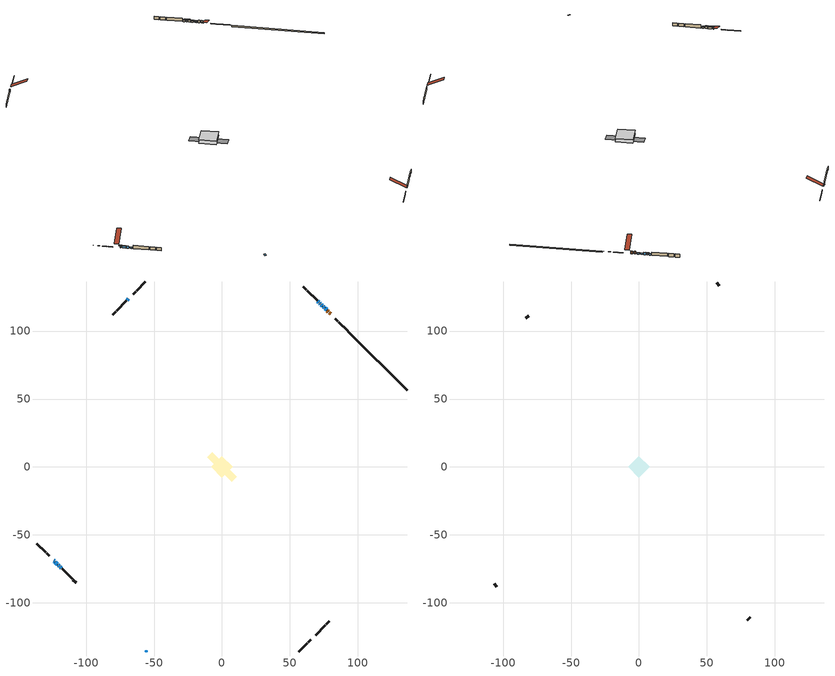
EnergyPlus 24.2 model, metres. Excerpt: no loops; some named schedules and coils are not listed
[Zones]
conditioned space
 floor outside (Floor1 construction): -1.01,0 0,1.01 1.01,0 0,-1.01 z0.45
 floor adiabatic (Floor3 construction): -8.08,0 0,8.08 8.08,0 0,-8.08 z0.45
 floor adiabatic (AdiabaticFloorConstruction): -8.08,0 0,8.08 8.08,0 0,-8.08 z0.45
 floor foundation (Slab1 construction): -10.78,7.13 -7.13,10.78 10.78,-7.13 7.13,-10.78 z-0.46
 wall outside (RimJoist1 construction): 56.37,-136.09 62.73,-129.73 / -136.09,-56.37 -129.73,-62.73 / -56.37,136.09 -62.73,129.73 / 92.33,100.13 85.96,106.49 z0.45:0.75
 wall outside (RimJoist2 construction): 63.39,-129.07 65.42,-127.04 / -129.07,-63.39 -127.04,-65.42 / -63.39,129.07 -65.42,127.04 / 85.31,107.15 83.28,109.18 z0.45:0.75
 wall outside (AdiabaticWallConstruction 1): 79.84,112.62 78.84,113.62 / 78.19,114.27 77.55,114.91 z0.45:2.48
 wall outside (AdiabaticWallConstruction): -123.6,-68.86 -123.2,-69.26 / 72.28,120.18 71.88,120.58 z0.45:1.37; 76.89,115.57 75.83,116.63 / 75.18,117.28 74.33,118.13 / -118.95,-73.5 -118.11,-74.35 / -68.86,123.6 -69.65,122.81 z0.45:1.34; 73.67,118.79 72.93,119.52 / -122.55,-69.91 -121.06,-71.4 / -120.4,-72.06 -119.61,-72.85 z0.45:1.95; 71.23,121.23 70.6,121.86 z0.45:1.49
 wall outside (Wall1 construction): 68.86,-123.6 76.03,-116.43 / -117.45,-75.01 -110.28,-82.18 / -70.31,122.15 -77.48,114.98 / 69.94,122.52 62.77,129.69 z0.45:2.89
 wall outside (Wall2 construction): 76.69,-115.77 79.04,-113.42 / -109.62,-82.84 -107.27,-85.19 / -78.14,114.32 -80.48,111.98 / 62.11,130.35 59.76,132.7 z0.45:2.89
 wall foundation (FoundationWall1 construction): 136.09,56.37 92.98,99.48 z-0.46:0.45
 window (WindowConstruction 8): -123.6,-68.86 -123.2,-69.25 z0.45:1.36
 window (WindowConstruction 5): 76.89,115.57 75.83,116.63 z0.45:1.34
 window (WindowConstruction 6): 75.17,117.28 74.33,118.13 z0.45:1.34
 window (WindowConstruction 7): 73.67,118.79 72.94,119.52 z0.45:1.95
 window (WindowConstruction 9): 72.28,120.18 71.88,120.58 z0.45:1.36
 window (WindowConstruction): -122.55,-69.91 -121.06,-71.4 z0.45:1.95
 window (WindowConstruction 1): 71.23,121.23 70.6,121.86 z0.45:1.49
 window (WindowConstruction 2): -120.4,-72.06 -119.61,-72.85 z0.45:1.95
 window (WindowConstruction 3): -118.95,-73.51 -118.11,-74.35 z0.45:1.34
 window (WindowConstruction 4): -68.86,123.6 -69.65,122.81 z0.45:1.34
 door (Door): 79.84,112.62 78.84,113.62 z0.45:2.48
 door (Door 1): 78.19,114.27 77.55,114.91 z0.45:2.48
 ceiling adiabatic (AdiabaticFloorConstruction): 0,-8.08 8.08,0 0,8.08 -8.08,0 z0.45
 roof outside (AdiabaticRoofConstruction): -55.15,-136.09,2.89 -55.15,-135,3.43 -56.37,-135,3.43 -56.37,-136.09,2.89
 skylight (SkylightConstruction): -55.15,-136.09,2.89 -55.15,-135,3.43 -56.37,-135,3.43 -56.37,-136.09,2.89
attic - vented
 floor to conditioned space (Floor2 construction Reversed): -8.03,0 0,8.03 8.03,0 0,-8.03 z2.89
 wall outside (Wall3 construction): 79.7,-112.76 81.77,-110.69 / -106.62,-85.84 -104.54,-87.92 / -81.14,111.32 -83.22,109.24 / 59.11,133.35 57.03,135.43 z0.45:2.89
 roof outside (Roof1 construction): 68.2,-124.26,2.89 60.6,-116.65,8.26 58.48,-118.78,8.26 66.08,-126.38,2.89; -124.26,-68.2,2.89 -116.65,-60.6,8.26 -118.78,-58.48,8.26 -126.38,-66.08,2.89; -68.2,124.26,2.89 -60.6,116.65,8.26 -58.48,118.78,8.26 -66.08,126.38,2.89; 80.49,111.97,2.89 72.89,104.36,8.26 75.02,102.24,8.26 82.62,109.84,2.89
shading: -122.56,-69.9 -124.24,-68.22 -124.67,-68.65 -122.99,-70.33 z2.28; 75.73,116.73 77,115.46 77.53,116 76.26,117.27 z1.49; 74.22,118.24 75.28,117.18 75.82,117.72 74.76,118.77 z1.49; 72.83,119.63 73.78,118.68 74.31,119.22 73.37,120.17 z2.1; 71.24,121.22 72.92,119.54 73.46,120.07 71.78,121.76 z2.28; -120.95,-71.51 -122.65,-69.81 -123.19,-70.34 -121.49,-72.05 z2.1; 70.49,121.97 71.33,121.13 71.87,121.66 71.03,122.5 z1.64; -119.51,-72.95 -120.5,-71.95 -121.04,-72.49 -120.04,-73.49 z2.1; -118,-74.46 -119.06,-73.4 -119.6,-73.94 -118.54,-74.99 z1.49; -69.75,122.71 -68.75,123.7 -69.29,124.24 -70.29,123.24 z1.49
[Building]
Building 1: Terrain=Suburbs
[Site:Location]
Comox AP_BC: Latitude {deg}=49.72; Longitude {deg}=-124.9; Time Zone {hr}=-8; Elevation {m}=26; Keep Site Location Information=Yes
[Site:GroundTemperature:Shallow]
7.68431, 6.60511, 6.51868, 7.03082, 9.08677, 11.1331, 12.9072, 14.0311, 14.1265, 13.2125, 11.4836, 9.50004
[Site:WaterMainsTemperature]
Calculation Method=Schedule; Temperature Schedule=mains temperature schedule
[Material] Roughness=Rough; Thermal Absorptance=0.9
Name | Thickness {m} | Conductivity {W/m-K} | Density {kg/m3} | Specific Heat {J/kg-K} | Solar Absorptance | Visible Absorptance
asphalt or fiberglass shingles | 0.00635 | 0.162714 | 1121.4 | 1465.45 | 0.4 | 0.4
asphalt or fiberglass shingles 1 | 0.00635 | 0.162714 | 1121.4 | 1465.45 | 0.7 | 0.7
ceiling loosefill ins | 0.254 | 0.0480833 | 16.02 | 1046.75 | 0.7 | 0.7
ceiling stud and cavity | 0.1397 | 0.116844 | 65.682 | 1177.47 | 0.7 | 0.7
concrete 4.0 in. | 0.1016 | 1.803125 | 2242.8 | 837.4 | 0.7 | 0.7
concrete 8.0 in. | 0.2032 | 1.803125 | 2242.8 | 837.4 | 0.7 | 0.7
door material | 0.04445 | 0.053851 | 512.64 | 1214.23 | 0.7 | 0.7
exterior vertical ins | 0.0611431 | 0.029427 | 32.04 | 1214.23 | 0.7 | 0.7
floor covering | 0.0127 | 0.0433444 | 54.468 | 1339.84 | 0.6 | 0.6
floor covering 1 | 0.0127 | 9.015625 | 54.468 | 1339.84 | 0.6 | 0.6
floor rigid ins | 0.103632 | 0.029427 | 32.04 | 1214.23 | 0.7 | 0.7
floor rigid ins 1; roof rigid ins; wall rigid ins 1 | 0.512978 | 0.029427 | 32.04 | 1214.23 | 0.7 | 0.7
floor stud and cavity | 0.1397 | 0.156733 | 92.3553 | 1139.71 | 0.7 | 0.7
floor stud and cavity 1 | 0.0889 | 0.621767 | 50.32683 | 1063.81 | 0.7 | 0.7
floor stud and cavity 2 | 0.1397 | 1.75129 | 37.0049 | 1207.88 | 0.7 | 0.7
furniture material conditioned space 1 | 0.1524 | 0.115458 | 640.8 | 1214.23 | 0.6 | 0.6
gypsum board | 0.0127 | 0.160291 | 801 | 837.4 | 0.6 | 0.6
gypsum board 1 | 0.0127 | 0.160291 | 801 | 837.4 | 0.7 | 0.7
osb sheathing 0.5 in. | 0.0127 | 0.115458 | 512.64 | 1214.23 | 0.7 | 0.7
osb sheathing 0.75 in. | 0.01905 | 0.115458 | 512.64 | 1214.23 | 0.7 | 0.7
osb sheathing 2.0 in. | 0.0508 | 0.115458 | 512.64 | 1214.23 | 0.7 | 0.7
rim joist stud and cavity | 0.0508 | 0.0284916 | 125.044 | 1163.47 | 0.6 | 0.6
roof stud and cavity | 0.18415 | 1.78687 | 37.0049 | 1207.88 | 0.6 | 0.6
wall rigid ins | 0.051816 | 0.029427 | 32.04 | 1214.23 | 0.7 | 0.7
wall stud and cavity | 0.1397 | 0.186243 | 139.0536 | 1170.24 | 0.7 | 0.7
wall stud and cavity 1 | 0.1397 | 0.188008 | 139.0536 | 1170.24 | 0.7 | 0.7
wall stud and cavity 2 | 0.0889 | 6.1454 | 50.32683 | 1063.81 | 0.6 | 0.6
wall stud and cavity 3 | 0.0889 | 0.380278 | 52.3479 | 1209.89 | 0.7 | 0.7
wall stud and cavity 4 | 0.0889 | 0.391764 | 83.0341 | 1211.67 | 0.7 | 0.7
wood siding | 0.0254 | 0.102417 | 544.68 | 1172.36 | 0.4 | 0.4
wood siding 1 | 0.00254 | 0.102417 | 544.68 | 1172.36 | 0.4 | 0.4
wood siding 2; wood siding 3; wood siding 4 | 0.0254 | 0.102417 | 544.68 | 1172.36 | 0.7 | 0.7
[WindowMaterial:SimpleGlazingSystem]
Name | U-Factor {W/m2-K} | Solar Heat Gain Coefficient
SkylightMaterial | 3.42924 | 0.4787
WindowMaterial | 2.890102 | 0.69
WindowMaterial 1 | 3.01275 | 0.52
WindowMaterial 2 | 3.01445 | 0.5
WindowMaterial 3 | 2.99912 | 0.54
WindowMaterial 4 | 3.04398 | 0.45
WindowMaterial 5 | 2.98152 | 0.56
WindowMaterial 6 | 2.97357 | 0.57
WindowMaterial 7 | 4.28064 | 0.65
[Construction]
AdiabaticFloorConstruction: floor stud and cavity 2, floor rigid ins 1, osb sheathing 0.75 in., floor covering
AdiabaticRoofConstruction: asphalt or fiberglass shingles 1, roof rigid ins, osb sheathing 0.75 in., roof stud and cavity
AdiabaticWallConstruction: wood siding 3, wall rigid ins 1, wall stud and cavity 3, gypsum board
AdiabaticWallConstruction 1: wood siding 4, wall rigid ins 1, wall stud and cavity 3, gypsum board
Door; Door 1: door material
Floor1 construction: floor stud and cavity, floor rigid ins, osb sheathing 0.75 in., floor covering
Floor2 construction Reversed: gypsum board, ceiling stud and cavity, ceiling loosefill ins
Floor3 construction: floor stud and cavity 1, floor covering 1
FoundationWall1 construction: concrete 8.0 in., gypsum board 1
furniture construction conditioned space 1: furniture material conditioned space 1
PartitionWallConstruction: gypsum board, wall stud and cavity 4, gypsum board
RimJoist1 construction; RimJoist2 construction: wood siding 2, osb sheathing 2.0 in., rim joist stud and cavity
Roof1 construction: asphalt or fiberglass shingles
SkylightConstruction: SkylightMaterial
Slab1 construction: concrete 4.0 in.
Wall1 construction: wood siding, wall rigid ins, osb sheathing 0.5 in., wall stud and cavity, gypsum board
Wall2 construction: wood siding, wall rigid ins, osb sheathing 0.5 in., wall stud and cavity 1, gypsum board
Wall3 construction: wood siding 1, wall stud and cavity 2
WindowConstruction: WindowMaterial
WindowConstruction 1: WindowMaterial 1
WindowConstruction 2: WindowMaterial 2
WindowConstruction 3; WindowConstruction 6: WindowMaterial 3
WindowConstruction 4: WindowMaterial 4
WindowConstruction 5: WindowMaterial 5
WindowConstruction 7: WindowMaterial 6
WindowConstruction 8; WindowConstruction 9: WindowMaterial 7
[Zone] Multiplier=1; Part of Total Floor Area=Yes
Name | Volume {m3}
attic - vented | 111.155
conditioned space | 318.3
[Space]
Name | Zone | Volume {m3}
attic - vented 1 | attic - vented | 111.155
conditioned space 1 | conditioned space | 318.3
[ZoneInfiltration:EffectiveLeakageArea]
infil attic - vented 1: Zone or Space=attic - vented 1; Schedule=Always On Discrete; Effective Air Leakage Area {cm2}=5530.44; Stack Coefficient=0.000543327; Wind Coefficient=1.57489e-05
[ZoneMixing]
whole house fan mix: Zone or Space=attic - vented; Schedule=Always On Continuous; Design Flow Rate Calculation Method=Flow/Zone; Design Flow Rate {m3/s}=0; Source Zone or Space=conditioned space
[SurfaceProperty:ExposedFoundationPerimeter]
Slab1: Exposed Perimeter Calculation Method=TotalExposedPerimeter; Total Exposed Perimeter {m}=60.96
[InternalMass] Zone or ZoneList=conditioned space; Space or SpaceList=conditioned space 1
Name | Construction | Surface Area {m2}
furniture mass conditioned space 1 | furniture construction conditioned space 1 | 157.44
partition wall mass | PartitionWallConstruction | 263.07
[Lights]
interior lighting: Zone or ZoneList or Space or SpaceList=conditioned space 1; Schedule=interior lighting schedule; Design Level Calculation Method=LightingLevel; Lighting Level {W}=343.2; Return Air Fraction=0; Fraction Radiant=0.6; Fraction Visible=0.2; Fraction Replaceable=1
[People]
occupants: Zone or ZoneList or Space or SpaceList=conditioned space 1; Number of People Schedule=occupants schedule; Number of People Calculation Method=People; Number of People=3; Fraction Radiant=0.314171; Sensible Heat Fraction=0.56303; Activity Level Schedule=occupants activity schedule; Carbon Dioxide Generation Rate {m3/s-W}=0; Enable ASHRAE 55 Comfort Warnings=No; Mean Radiant Temperature Calculation Type=EnclosureAveraged
[ElectricEquipment] Zone or ZoneList or Space or SpaceList=conditioned space 1; Design Level Calculation Method=EquipmentLevel
Name | Schedule | Design Level {W} | Fraction Latent | Fraction Radiant | Fraction Lost
clothes dryer | clothes dryer schedule | 140.772 | 0.015 | 0.081 | 0.85
clothes washer | clothes washer schedule | 32.1985 | 0.03 | 0.162 | 0.7
cooking range | cooking range schedule | 215.147 | 0.08 | 0.432 | 0.2
dishwasher | dishwasher schedule | 66.8632 | 0.3 | 0.18 | 0.4
fridge | fridge schedule | 72.9452 | 0 | 0.6 | 0
mech vent bath fan 0 | mech vent bath fan 0 schedule | 25.1 | 0 | 0 | 1
mech vent bath fan 1 | mech vent bath fan 1 schedule | 25.1 | 0 | 0 | 1
mech vent house fan | mech vent house fan schedule | 0 | 0 | 0 | 1
mech vent house fan cfis | mech vent house fan cfis schedule | 0 | 0 | 0 | 0
mech vent range fan 0 | mech vent range fan 0 schedule | 57 | 0 | 0 | 1
misc plug loads | misc plug loads schedule | 494.7 | 0.045 | 0.513 | 0.1
whole house fan | Always On Discrete | 0 | 0 | 0 | 1
[OtherEquipment] Zone or ZoneList or Space or SpaceList=conditioned space 1; Design Level Calculation Method=EquipmentLevel
Name | Fuel Type | Schedule | Design Level {W} | Fraction Latent | Fraction Radiant | Fraction Lost
clothes dryer 1 | Electricity | clothes dryer schedule | 0 | 0.015 | 0.081 | 0.85
cooking range 1 | Electricity | cooking range schedule | 0 | 0.08 | 0.432 | 0.2
general water use latent | None | general water use schedule | 62.594 | 1 | 0 | 0
general water use sensible | None | general water use schedule | -61.6891 | 0 | 0.6 | 0
mech vent house fan latent load | None | Always On Discrete | 0 | 1 | 0 | 0
mech vent house fan sensible load | None | Always On Discrete | 0 | 0 | 0 | 0
water heater energy adjustment1 | Electricity | Always On Discrete | 0.01 | 0 | 0 | 1
[ZoneInfiltration:DesignFlowRate] Zone or ZoneList or Space or SpaceList=conditioned space 1; Schedule=Always On Discrete; Design Flow Rate Calculation Method=Flow/Zone; Design Flow Rate {m3/s}=0
infil flow; natural vent flow; whole house fan flow
[ZoneControl:Thermostat]
conditioned space Thermostat: Zone or ZoneList=conditioned space; Control Type Schedule=conditioned space Thermostat Schedule; Control 1=conditioned space temperature setpoint; Temperature Difference Between Cutout And Setpoint {deltaC}=0
[ThermostatSetpoint:DualSetpoint]
conditioned space temperature setpoint: Heating Setpoint Temperature Schedule=heating setpoint; Cooling Setpoint Temperature Schedule=cooling setpoint
[AirLoopHVAC:UnitarySystem]
unit heater unitary system: Control Type=Load; Controlling Zone or Thermostat Location=conditioned space; Dehumidification Control Type=None; Availability Schedule=Always On Discrete; Supply Fan=unit heater supply fan; Fan Placement=BlowThrough; Supply Air Fan Operating Mode Schedule=unit heater auto fan schedule; Heating Coil=unit heater htg coil; DX Heating Coil Sizing Ratio=1; Use DOAS DX Cooling Coil=No; Minimum Supply Air Temperature {C}=2; Latent Load Control=SensibleOnlyLoadControl; Cooling Supply Air Flow Rate Method=None; Heating Supply Air Flow Rate Method=SupplyAirFlowRate; Heating Supply Air Flow Rate {m3/s}=0.00141584; No Load Supply Air Flow Rate Method=SupplyAirFlowRate; No Load Supply Air Flow Rate {m3/s}=0; No Load Supply Air Flow Rate Control Set To Low Speed=Yes; Maximum Supply Air Temperature {C}=48.8889; Maximum Outdoor Dry-Bulb Temperature for Supplemental Heater Operation {C}=21; Ancillary On-Cycle Electric Power {W}=0; Ancillary Off-Cycle Electric Power {W}=0
[Zone equipment]
conditioned space: electric baseboard, unit heater unitary system
[Foundation:Kiva]
Foundation Kiva 1: Initial Indoor Air Temperature {C}=18; Wall Height Above Grade {m}=0.450007; Wall Depth Below Slab {m}=0.2032; Custom Block Material Name 1=exterior vertical ins; Custom Block Depth 1 {m}=0.910011; Custom Block X Position 1 {m}=0.2159; Custom Block Z Position 1 {m}=0
[Foundation:Kiva:Settings]
Soil Conductivity {W/m-K}=0.849921; Soil Density {kg/m3}=1842.3; Soil Specific Heat {J/kg-K}=418.7; Ground Solar Absorptivity=0.9; Ground Thermal Absorptivity=0.9; Ground Surface Roughness {m}=0.03; Far-Field Width {m}=40; Deep-Ground Boundary Condition=ZeroFlux; Deep-Ground Depth {m}=40; Minimum Cell Dimension {m}=0.2; Maximum Cell Growth Coefficient=3; Simulation Timestep=Timestep
[Exterior:Lights]
exterior lighting: Schedule=exterior lighting schedule; Design Level {W}=75.6
[EnergyManagementSystem:Sensor] Output:Variable or Output:Meter Index Key=conditioned space
Name | Output:Variable or Output:Meter
conditioned_space_clg_unmet_s | Zone Cooling Setpoint Not Met Time
conditioned_space_htg_unmet_s | Zone Heating Setpoint Not Met Time
fridge_tin_s; tin_s; tin_s_1 | Zone Mean Air Temperature
tout_s | Zone Outdoor Air Drybulb Temperature
win_s | Zone Air Humidity Ratio
[Schedule:Constant]
Name | Hourly Value
Always On Continuous; mech vent house fan schedule; mech vent house fan cfis schedule; Always On Discrete | 1
occupants activity schedule | 117.228
fridge schedule; unit heater auto fan schedule | 0
[Schedule:Week:Daily]
interior lighting schedule Week Rule - Jan1-Jan27: interior lighting schedule day, interior lighting schedule day, interior lighting schedule day, interior lighting schedule day, interior lighting schedule day, interior lighting schedule day, interior lighting schedule day, interior lighting schedule default day, interior lighting schedule default day, interior lighting schedule default day, interior lighting schedule default day, interior lighting schedule default day
interior lighting schedule Week Rule - Jan28-Feb3: interior lighting schedule day, interior lighting schedule day, interior lighting schedule day, interior lighting schedule day, interior lighting schedule day 1, interior lighting schedule day 1, interior lighting schedule day 1, interior lighting schedule default day, interior lighting schedule default day, interior lighting schedule default day, interior lighting schedule default day, interior lighting schedule default day
interior lighting schedule Week Rule - Feb4-Feb24: interior lighting schedule day 1, interior lighting schedule day 1, interior lighting schedule day 1, interior lighting schedule day 1, interior lighting schedule day 1, interior lighting schedule day 1, interior lighting schedule day 1, interior lighting schedule default day, interior lighting schedule default day, interior lighting schedule default day, interior lighting schedule default day, interior lighting schedule default day
interior lighting schedule Week Rule - Feb25-Mar3: interior lighting schedule day 1, interior lighting schedule day 1, interior lighting schedule day 1, interior lighting schedule day 1, interior lighting schedule day 2, interior lighting schedule day 2, interior lighting schedule day 2, interior lighting schedule default day, interior lighting schedule default day, interior lighting schedule default day, interior lighting schedule default day, interior lighting schedule default day
interior lighting schedule Week Rule - Mar4-Mar31: interior lighting schedule day 2, interior lighting schedule day 2, interior lighting schedule day 2, interior lighting schedule day 2, interior lighting schedule day 2, interior lighting schedule day 2, interior lighting schedule day 2, interior lighting schedule default day, interior lighting schedule default day, interior lighting schedule default day, interior lighting schedule default day, interior lighting schedule default day
interior lighting schedule Week Rule - Apr1-Apr28: interior lighting schedule day 3, interior lighting schedule day 3, interior lighting schedule day 3, interior lighting schedule day 3, interior lighting schedule day 3, interior lighting schedule day 3, interior lighting schedule day 3, interior lighting schedule default day, interior lighting schedule default day, interior lighting schedule default day, interior lighting schedule default day, interior lighting schedule default day
interior lighting schedule Week Rule - Apr29-May5: interior lighting schedule day 3, interior lighting schedule day 3, interior lighting schedule day 4, interior lighting schedule day 4, interior lighting schedule day 4, interior lighting schedule day 4, interior lighting schedule day 4, interior lighting schedule default day, interior lighting schedule default day, interior lighting schedule default day, interior lighting schedule default day, interior lighting schedule default day
interior lighting schedule Week Rule - May6-May26: interior lighting schedule day 4, interior lighting schedule day 4, interior lighting schedule day 4, interior lighting schedule day 4, interior lighting schedule day 4, interior lighting schedule day 4, interior lighting schedule day 4, interior lighting schedule default day, interior lighting schedule default day, interior lighting schedule default day, interior lighting schedule default day, interior lighting schedule default day
interior lighting schedule Week Rule - May27-Jun2: interior lighting schedule day 4, interior lighting schedule day 4, interior lighting schedule day 4, interior lighting schedule day 4, interior lighting schedule day 4, interior lighting schedule day 5, interior lighting schedule day 5, interior lighting schedule default day, interior lighting schedule default day, interior lighting schedule default day, interior lighting schedule default day, interior lighting schedule default day
interior lighting schedule Week Rule - Jun3-Jun30: interior lighting schedule day 5, interior lighting schedule day 5, interior lighting schedule day 5, interior lighting schedule day 5, interior lighting schedule day 5, interior lighting schedule day 5, interior lighting schedule day 5, interior lighting schedule default day, interior lighting schedule default day, interior lighting schedule default day, interior lighting schedule default day, interior lighting schedule default day
interior lighting schedule Week Rule - Jul1-Jul28: interior lighting schedule day 6, interior lighting schedule day 6, interior lighting schedule day 6, interior lighting schedule day 6, interior lighting schedule day 6, interior lighting schedule day 6, interior lighting schedule day 6, interior lighting schedule default day, interior lighting schedule default day, interior lighting schedule default day, interior lighting schedule default day, interior lighting schedule default day
interior lighting schedule Week Rule - Jul29-Aug4: interior lighting schedule day 6, interior lighting schedule day 6, interior lighting schedule day 6, interior lighting schedule day 7, interior lighting schedule day 7, interior lighting schedule day 7, interior lighting schedule day 7, interior lighting schedule default day, interior lighting schedule default day, interior lighting schedule default day, interior lighting schedule default day, interior lighting schedule default day
interior lighting schedule Week Rule - Aug5-Aug25: interior lighting schedule day 7, interior lighting schedule day 7, interior lighting schedule day 7, interior lighting schedule day 7, interior lighting schedule day 7, interior lighting schedule day 7, interior lighting schedule day 7, interior lighting schedule default day, interior lighting schedule default day, interior lighting schedule default day, interior lighting schedule default day, interior lighting schedule default day
interior lighting schedule Week Rule - Aug26-Sep1: interior lighting schedule day 7, interior lighting schedule day 7, interior lighting schedule day 7, interior lighting schedule day 7, interior lighting schedule day 7, interior lighting schedule day 7, interior lighting schedule day 8, interior lighting schedule default day, interior lighting schedule default day, interior lighting schedule default day, interior lighting schedule default day, interior lighting schedule default day
interior lighting schedule Week Rule - Sep2-Sep29: interior lighting schedule day 8, interior lighting schedule day 8, interior lighting schedule day 8, interior lighting schedule day 8, interior lighting schedule day 8, interior lighting schedule day 8, interior lighting schedule day 8, interior lighting schedule default day, interior lighting schedule default day, interior lighting schedule default day, interior lighting schedule default day, interior lighting schedule default day
interior lighting schedule Week Rule - Sep30-Oct6: interior lighting schedule day 8, interior lighting schedule day 9, interior lighting schedule day 9, interior lighting schedule day 9, interior lighting schedule day 9, interior lighting schedule day 9, interior lighting schedule day 9, interior lighting schedule default day, interior lighting schedule default day, interior lighting schedule default day, interior lighting schedule default day, interior lighting schedule default day
interior lighting schedule Week Rule - Oct7-Oct27: interior lighting schedule day 9, interior lighting schedule day 9, interior lighting schedule day 9, interior lighting schedule day 9, interior lighting schedule day 9, interior lighting schedule day 9, interior lighting schedule day 9, interior lighting schedule default day, interior lighting schedule default day, interior lighting schedule default day, interior lighting schedule default day, interior lighting schedule default day
interior lighting schedule Week Rule - Oct28-Nov3: interior lighting schedule day 9, interior lighting schedule day 9, interior lighting schedule day 9, interior lighting schedule day 9, interior lighting schedule day 10, interior lighting schedule day 10, interior lighting schedule day 10, interior lighting schedule default day, interior lighting schedule default day, interior lighting schedule default day, interior lighting schedule default day, interior lighting schedule default day
interior lighting schedule Week Rule - Nov4-Nov24: interior lighting schedule day 10, interior lighting schedule day 10, interior lighting schedule day 10, interior lighting schedule day 10, interior lighting schedule day 10, interior lighting schedule day 10, interior lighting schedule day 10, interior lighting schedule default day, interior lighting schedule default day, interior lighting schedule default day, interior lighting schedule default day, interior lighting schedule default day
interior lighting schedule Week Rule - Nov25-Dec1: interior lighting schedule day 10, interior lighting schedule day 10, interior lighting schedule day 10, interior lighting schedule day 10, interior lighting schedule day 10, interior lighting schedule day 10, interior lighting schedule day 11, interior lighting schedule default day, interior lighting schedule default day, interior lighting schedule default day, interior lighting schedule default day, interior lighting schedule default day
interior lighting schedule Week Rule - Dec2-Dec31: interior lighting schedule day 11, interior lighting schedule day 11, interior lighting schedule day 11, interior lighting schedule day 11, interior lighting schedule day 11, interior lighting schedule day 11, interior lighting schedule day 11, interior lighting schedule default day, interior lighting schedule default day, interior lighting schedule default day, interior lighting schedule default day, interior lighting schedule default day
occupants schedule Week Rule - Jan1-Dec31: occupants schedule day, occupants schedule day, occupants schedule day, occupants schedule day, occupants schedule day, occupants schedule day, occupants schedule day, occupants schedule default day, occupants schedule default day, occupants schedule default day, occupants schedule default day, occupants schedule default day
clothes dryer schedule Week Rule - Jan1-Dec31: clothes dryer schedule day, clothes dryer schedule day, clothes dryer schedule day, clothes dryer schedule day, clothes dryer schedule day, clothes dryer schedule day, clothes dryer schedule day, clothes dryer schedule default day, clothes dryer schedule default day, clothes dryer schedule default day, clothes dryer schedule default day, clothes dryer schedule default day
clothes washer schedule Week Rule - Jan1-Dec31: clothes washer schedule day, clothes washer schedule day, clothes washer schedule day, clothes washer schedule day, clothes washer schedule day, clothes washer schedule day, clothes washer schedule day, clothes washer schedule default day, clothes washer schedule default day, clothes washer schedule default day, clothes washer schedule default day, clothes washer schedule default day
cooking range schedule Week Rule - Jan1-Dec31: cooking range schedule day, cooking range schedule day, cooking range schedule day, cooking range schedule day, cooking range schedule day, cooking range schedule day, cooking range schedule day, cooking range schedule default day, cooking range schedule default day, cooking range schedule default day, cooking range schedule default day, cooking range schedule default day
dishwasher schedule Week Rule - Jan1-Dec31: dishwasher schedule day, dishwasher schedule day, dishwasher schedule day, dishwasher schedule day, dishwasher schedule day, dishwasher schedule day, dishwasher schedule day, dishwasher schedule default day, dishwasher schedule default day, dishwasher schedule default day, dishwasher schedule default day, dishwasher schedule default day
mech vent bath fan 0 schedule Week Rule - Jan1-Dec31: mech vent bath fan 0 schedule day, mech vent bath fan 0 schedule day, mech vent bath fan 0 schedule day, mech vent bath fan 0 schedule day, mech vent bath fan 0 schedule day, mech vent bath fan 0 schedule day, mech vent bath fan 0 schedule day, mech vent bath fan 0 schedule default day, mech vent bath fan 0 schedule default day, mech vent bath fan 0 schedule default day, mech vent bath fan 0 schedule default day, mech vent bath fan 0 schedule default day
mech vent bath fan 1 schedule Week Rule - Jan1-Dec31: mech vent bath fan 1 schedule day, mech vent bath fan 1 schedule day, mech vent bath fan 1 schedule day, mech vent bath fan 1 schedule day, mech vent bath fan 1 schedule day, mech vent bath fan 1 schedule day, mech vent bath fan 1 schedule day, mech vent bath fan 1 schedule default day, mech vent bath fan 1 schedule default day, mech vent bath fan 1 schedule default day, mech vent bath fan 1 schedule default day, mech vent bath fan 1 schedule default day
mech vent range fan 0 schedule Week Rule - Jan1-Dec31: mech vent range fan 0 schedule day, mech vent range fan 0 schedule day, mech vent range fan 0 schedule day, mech vent range fan 0 schedule day, mech vent range fan 0 schedule day, mech vent range fan 0 schedule day, mech vent range fan 0 schedule day, mech vent range fan 0 schedule default day, mech vent range fan 0 schedule default day, mech vent range fan 0 schedule default day, mech vent range fan 0 schedule default day, mech vent range fan 0 schedule default day
misc plug loads schedule Week Rule - Jan1-Dec31: misc plug loads schedule day, misc plug loads schedule day, misc plug loads schedule day, misc plug loads schedule day, misc plug loads schedule day, misc plug loads schedule day, misc plug loads schedule day, misc plug loads schedule default day, misc plug loads schedule default day, misc plug loads schedule default day, misc plug loads schedule default day, misc plug loads schedule default day
general water use schedule Week Rule - Jan1-Dec31: general water use schedule day, general water use schedule day, general water use schedule day, general water use schedule day, general water use schedule day, general water use schedule day, general water use schedule day, general water use schedule default day, general water use schedule default day, general water use schedule default day, general water use schedule default day, general water use schedule default day
exterior lighting schedule Week Rule - Jan1-Jan27: exterior lighting schedule day, exterior lighting schedule day, exterior lighting schedule day, exterior lighting schedule day, exterior lighting schedule day, exterior lighting schedule day, exterior lighting schedule day, exterior lighting schedule default day, exterior lighting schedule default day, exterior lighting schedule default day, exterior lighting schedule default day, exterior lighting schedule default day
exterior lighting schedule Week Rule - Jan28-Feb3: exterior lighting schedule day, exterior lighting schedule day, exterior lighting schedule day, exterior lighting schedule day, exterior lighting schedule day 1, exterior lighting schedule day 1, exterior lighting schedule day 1, exterior lighting schedule default day, exterior lighting schedule default day, exterior lighting schedule default day, exterior lighting schedule default day, exterior lighting schedule default day
exterior lighting schedule Week Rule - Feb4-Feb24: exterior lighting schedule day 1, exterior lighting schedule day 1, exterior lighting schedule day 1, exterior lighting schedule day 1, exterior lighting schedule day 1, exterior lighting schedule day 1, exterior lighting schedule day 1, exterior lighting schedule default day, exterior lighting schedule default day, exterior lighting schedule default day, exterior lighting schedule default day, exterior lighting schedule default day
exterior lighting schedule Week Rule - Feb25-Mar3: exterior lighting schedule day 1, exterior lighting schedule day 1, exterior lighting schedule day 1, exterior lighting schedule day 1, exterior lighting schedule day 2, exterior lighting schedule day 2, exterior lighting schedule day 2, exterior lighting schedule default day, exterior lighting schedule default day, exterior lighting schedule default day, exterior lighting schedule default day, exterior lighting schedule default day
exterior lighting schedule Week Rule - Mar4-Mar31: exterior lighting schedule day 2, exterior lighting schedule day 2, exterior lighting schedule day 2, exterior lighting schedule day 2, exterior lighting schedule day 2, exterior lighting schedule day 2, exterior lighting schedule day 2, exterior lighting schedule default day, exterior lighting schedule default day, exterior lighting schedule default day, exterior lighting schedule default day, exterior lighting schedule default day
exterior lighting schedule Week Rule - Apr1-Apr28: exterior lighting schedule day 3, exterior lighting schedule day 3, exterior lighting schedule day 3, exterior lighting schedule day 3, exterior lighting schedule day 3, exterior lighting schedule day 3, exterior lighting schedule day 3, exterior lighting schedule default day, exterior lighting schedule default day, exterior lighting schedule default day, exterior lighting schedule default day, exterior lighting schedule default day
exterior lighting schedule Week Rule - Apr29-May5: exterior lighting schedule day 3, exterior lighting schedule day 3, exterior lighting schedule day 4, exterior lighting schedule day 4, exterior lighting schedule day 4, exterior lighting schedule day 4, exterior lighting schedule day 4, exterior lighting schedule default day, exterior lighting schedule default day, exterior lighting schedule default day, exterior lighting schedule default day, exterior lighting schedule default day
[Schedule:Year]
interior lighting schedule: interior lighting schedule Week Rule - Jan1-Jan27, 1, 1, 1, 27, interior lighting schedule Week Rule - Jan28-Feb3, 1, 28, 2, 3, interior lighting schedule Week Rule - Feb4-Feb24, 2, 4, 2, 24, interior lighting schedule Week Rule - Feb25-Mar3, 2, 25, 3, 3, interior lighting schedule Week Rule - Mar4-Mar31, 3, 4, 3, 31, interior lighting schedule Week Rule - Apr1-Apr28, 4, 1, 4, 28, interior lighting schedule Week Rule - Apr29-May5, 4, 29, 5, 5, interior lighting schedule Week Rule - May6-May26, 5, 6, 5, 26, interior lighting schedule Week Rule - May27-Jun2, 5, 27, 6, 2, interior lighting schedule Week Rule - Jun3-Jun30, 6, 3, 6, 30, interior lighting schedule Week Rule - Jul1-Jul28, 7, 1, 7, 28, interior lighting schedule Week Rule - Jul29-Aug4, 7, 29, 8, 4, interior lighting schedule Week Rule - Aug5-Aug25, 8, 5, 8, 25, interior lighting schedule Week Rule - Aug26-Sep1, 8, 26, 9, 1, interior lighting schedule Week Rule - Sep2-Sep29, 9, 2, 9, 29, interior lighting schedule Week Rule - Sep30-Oct6, 9, 30, 10, 6, interior lighting schedule Week Rule - Oct7-Oct27, 10, 7, 10, 27, interior lighting schedule Week Rule - Oct28-Nov3, 10, 28, 11, 3, interior lighting schedule Week Rule - Nov4-Nov24, 11, 4, 11, 24, interior lighting schedule Week Rule - Nov25-Dec1, 11, 25, 12, 1, interior lighting schedule Week Rule - Dec2-Dec31, 12, 2, 12, 31
occupants schedule: occupants schedule Week Rule - Jan1-Dec31, 1, 1, 12, 31
clothes dryer schedule: clothes dryer schedule Week Rule - Jan1-Dec31, 1, 1, 12, 31
clothes washer schedule: clothes washer schedule Week Rule - Jan1-Dec31, 1, 1, 12, 31
cooking range schedule: cooking range schedule Week Rule - Jan1-Dec31, 1, 1, 12, 31
dishwasher schedule: dishwasher schedule Week Rule - Jan1-Dec31, 1, 1, 12, 31
mech vent bath fan 0 schedule: mech vent bath fan 0 schedule Week Rule - Jan1-Dec31, 1, 1, 12, 31
mech vent bath fan 1 schedule: mech vent bath fan 1 schedule Week Rule - Jan1-Dec31, 1, 1, 12, 31
mech vent range fan 0 schedule: mech vent range fan 0 schedule Week Rule - Jan1-Dec31, 1, 1, 12, 31
misc plug loads schedule: misc plug loads schedule Week Rule - Jan1-Dec31, 1, 1, 12, 31
general water use schedule: general water use schedule Week Rule - Jan1-Dec31, 1, 1, 12, 31
exterior lighting schedule: exterior lighting schedule Week Rule - Jan1-Jan27, 1, 1, 1, 27, exterior lighting schedule Week Rule - Jan28-Feb3, 1, 28, 2, 3, exterior lighting schedule Week Rule - Feb4-Feb24, 2, 4, 2, 24, exterior lighting schedule Week Rule - Feb25-Mar3, 2, 25, 3, 3, exterior lighting schedule Week Rule - Mar4-Mar31, 3, 4, 3, 31, exterior lighting schedule Week Rule - Apr1-Apr28, 4, 1, 4, 28, exterior lighting schedule Week Rule - Apr29-May5, 4, 29, 5, 5, exterior lighting schedule Week Rule - May6-May26, 5, 6, 5, 26, exterior lighting schedule Week Rule - May27-Jun2, 5, 27, 6, 2, exterior lighting schedule Week Rule - Jun3-Jun30, 6, 3, 6, 30, exterior lighting schedule Week Rule - Jul1-Jul28, 7, 1, 7, 28, exterior lighting schedule Week Rule - Jul29-Aug4, 7, 29, 8, 4, exterior lighting schedule Week Rule - Aug5-Aug25, 8, 5, 8, 25, exterior lighting schedule Week Rule - Aug26-Sep1, 8, 26, 9, 1, exterior lighting schedule Week Rule - Sep2-Sep29, 9, 2, 9, 29, exterior lighting schedule Week Rule - Sep30-Oct6, 9, 30, 10, 6, exterior lighting schedule Week Rule - Oct7-Oct27, 10, 7, 10, 27, exterior lighting schedule Week Rule - Oct28-Nov3, 10, 28, 11, 3, exterior lighting schedule Week Rule - Nov4-Nov24, 11, 4, 11, 24, exterior lighting schedule Week Rule - Nov25-Dec1, 11, 25, 12, 1, exterior lighting schedule Week Rule - Dec2-Dec31, 12, 2, 12, 31
[Schedule:Compact]
conditioned space Thermostat Schedule: Through: 12/31, For: AllDays, Until: 24:00, 4
mains temperature schedule: Through: 01/01, For: AllDays, Until: 24:00, 11.0622, Through: 01/02, For: AllDays, Until: 24:00, 11.025, Through: 01/03, For: AllDays, Until: 24:00, 10.9883, Through: 01/04, For: AllDays, Until: 24:00, 10.9522, Through: 01/05, For: AllDays, Until: 24:00, 10.9172, Through: 01/06, For: AllDays, Until: 24:00, 10.8828, Through: 01/07, For: AllDays, Until: 24:00, 10.8494, Through: 01/08, For: AllDays, Until: 24:00, 10.8167, Through: 01/09, For: AllDays, Until: 24:00, 10.7844, Through: 01/10, For: AllDays, Until: 24:00, 10.7533, Through: 01/11, For: AllDays, Until: 24:00, 10.7228, Through: 01/12, For: AllDays, Until: 24:00, 10.6933, Through: 01/13, For: AllDays, Until: 24:00, 10.6644, Through: 01/14, For: AllDays, Until: 24:00, 10.6367, Through: 01/15, For: AllDays, Until: 24:00, 10.6094, Through: 01/16, For: AllDays, Until: 24:00, 10.5833, Through: 01/17, For: AllDays, Until: 24:00, 10.5578, Through: 01/18, For: AllDays, Until: 24:00, 10.5333, Through: 01/19, For: AllDays, Until: 24:00, 10.51, Through: 01/20, For: AllDays, Until: 24:00, 10.4872, Through: 01/21, For: AllDays, Until: 24:00, 10.465, Through: 01/22, For: AllDays, Until: 24:00, 10.4439, Through: 01/23, For: AllDays, Until: 24:00, 10.4239, Through: 01/24, For: AllDays, Until: 24:00, 10.405, Through: 01/25, For: AllDays, Until: 24:00, 10.3867, Through: 01/26, For: AllDays, Until: 24:00, 10.3694, Through: 01/27, For: AllDays, Until: 24:00, 10.3528, Through: 01/28, For: AllDays, Until: 24:00, 10.3372, Through: 01/29, For: AllDays, Until: 24:00, 10.3228, Through: 01/30, For: AllDays, Until: 24:00, 10.3094, Through: 01/31, For: AllDays, Until: 24:00, 10.2967, Through: 02/01, For: AllDays, Until: 24:00, 10.285, Through: 02/02, For: AllDays, Until: 24:00, 10.2739, Through: 02/03, For: AllDays, Until: 24:00, 10.2644, Through: 02/04, For: AllDays, Until: 24:00, 10.2556, Through: 02/05, For: AllDays, Until: 24:00, 10.2472, Through: 02/06, For: AllDays, Until: 24:00, 10.2406, Through: 02/07, For: AllDays, Until: 24:00, 10.2344, Through: 02/08, For: AllDays, Until: 24:00, 10.2294, Through: 02/09, For: AllDays, Until: 24:00, 10.225, Through: 02/10, For: AllDays, Until: 24:00, 10.2222, Through: 02/11, For: AllDays, Until: 24:00, 10.22, Through: 02/12, For: AllDays, Until: 24:00, 10.2189, Through: 02/13, For: AllDays, Until: 24:00, 10.2183, Through: 02/14, For: AllDays, Until: 24:00, 10.2194, Through: 02/15, For: AllDays, Until: 24:00, 10.2211, Through: 02/16, For: AllDays, Until: 24:00, 10.2239, Through: 02/17, For: AllDays, Until: 24:00, 10.2272, Through: 02/18, For: AllDays, Until: 24:00, 10.2322, Through: 02/19, For: AllDays, Until: 24:00, 10.2378, Through: 02/20, For: AllDays, Until: 24:00, 10.2439, Through: 02/21, For: AllDays, Until: 24:00, 10.2517, Through: 02/22, For: AllDays, Until: 24:00, 10.26, Through: 02/23, For: AllDays, Until: 24:00, 10.2694, Through: 02/24, For: AllDays, Until: 24:00, 10.28, Through: 02/25, For: AllDays, Until: 24:00, 10.2911, Through: 02/26, For: AllDays, Until: 24:00, 10.3033, Through: 02/27, For: AllDays, Until: 24:00, 10.3167, Through: 02/28, For: AllDays, Until: 24:00, 10.3306, Through: 03/01, For: AllDays, Until: 24:00, 10.3456, Through: 03/02, For: AllDays, Until: 24:00, 10.3617, Through: 03/03, For: AllDays, Until: 24:00, 10.3783, Through: 03/04, For: AllDays, Until: 24:00, 10.3961, Through: 03/05, For: AllDays, Until: 24:00, 10.415, Through: 03/06, For: AllDays, Until: 24:00, 10.435, Through: 03/07, For: AllDays, Until: 24:00, 10.4556, Through: 03/08, For: AllDays, Until: 24:00, 10.4767, Through: 03/09, For: AllDays, Until: 24:00, 10.4989, Through: 03/10, For: AllDays, Until: 24:00, 10.5222, Through: 03/11, For: AllDays, Until: 24:00, 10.5467, Through: 03/12, For: AllDays, Until: 24:00, 10.5717, Through: 03/13, For: AllDays, Until: 24:00, 10.5972, Through: 03/14, For: AllDays, Until: 24:00, 10.6239, Through: 03/15, For: AllDays, Until: 24:00, 10.6517, Through: 03/16, For: AllDays, Until: 24:00, 10.68, Through: 03/17, For: AllDays, Until: 24:00, 10.7089, Through: 03/18, For: AllDays, Until: 24:00, 10.7389, Through: 03/19, For: AllDays, Until: 24:00, 10.77, Through: 03/20, For: AllDays, Until: 24:00, 10.8017, Through: 03/21, For: AllDays, Until: 24:00, 10.8339, Through: 03/22, For: AllDays, Until: 24:00, 10.8672, Through: 03/23, For: AllDays, Until: 24:00, 10.9011, Through: 03/24, For: AllDays, Until: 24:00, 10.9361, Through: 03/25, For: AllDays, Until: 24:00, 10.9717, Through: 03/26, For: AllDays, Until: 24:00, 11.0078, Through: 03/27, For: AllDays, Until: 24:00, 11.045, Through: 03/28, For: AllDays, Until: 24:00, 11.0822, Through: 03/29, For: AllDays, Until: 24:00, 11.1211, Through: 03/30, For: AllDays, Until: 24:00, 11.16, Through: 03/31, For: AllDays, Until: 24:00, 11.2, Through: 04/01, For: AllDays, Until: 24:00, 11.2406, Through: 04/02, For: AllDays, Until: 24:00, 11.2817, Through: 04/03, For: AllDays, Until: 24:00, 11.3233, Through: 04/04, For: AllDays, Until: 24:00, 11.3656, Through: 04/05, For: AllDays, Until: 24:00, 11.4089, Through: 04/06, For: AllDays, Until: 24:00, 11.4522, Through: 04/07, For: AllDays, Until: 24:00, 11.4967, Through: 04/08, For: AllDays, Until: 24:00, 11.5417, Through: 04/09, For: AllDays, Until: 24:00, 11.5872, Through: 04/10, For: AllDays, Until: 24:00, 11.6333, Through: 04/11, For: AllDays, Until: 24:00, 11.6794, Through: 04/12, For: AllDays, Until: 24:00, 11.7267, Through: 04/13, For: AllDays, Until: 24:00, 11.7744, Through: 04/14, For: AllDays, Until: 24:00, 11.8222, Through: 04/15, For: AllDays, Until: 24:00, 11.8711, Through: 04/16, For: AllDays, Until: 24:00, 11.92, Through: 04/17, For: AllDays, Until: 24:00, 11.97, Through: 04/18, For: AllDays, Until: 24:00, 12.02, Through: 04/19, For: AllDays, Until: 24:00, 12.07, Through: 04/20, For: AllDays, Until: 24:00, 12.1211, Through: 04/21, For: AllDays, Until: 24:00, 12.1722, Through: 04/22, For: AllDays, Until: 24:00, 12.2239, Through: 04/23, For: AllDays, Until: 24:00, 12.2761, Through: 04/24, For: AllDays, Until: 24:00, 12.3283, Through: 04/25, For: AllDays, Until: 24:00, 12.3811, Through: 04/26, For: AllDays, Until: 24:00, 12.4339, Through: 04/27, For: AllDays, Until: 24:00, 12.4872, Through: 04/28, For: AllDays, Until: 24:00, 12.5411, Through: 04/29, For: AllDays, Until: 24:00, 12.595, Through: 04/30, For: AllDays, Until: 24:00, 12.6489, Through: 05/01, For: AllDays, Until: 24:00, 12.7033, Through: 05/02, For: AllDays, Until: 24:00, 12.7583, Through: 05/03, For: AllDays, Until: 24:00, 12.8133, Through: 05/04, For: AllDays, Until: 24:00, 12.8683, Through: 05/05, For: AllDays, Until: 24:00, 12.9233, Through: 05/06, For: AllDays, Until: 24:00, 12.9789, Through: 05/07, For: AllDays, Until: 24:00, 13.0344, Through: 05/08, For: AllDays, Until: 24:00, 13.09, Through: 05/09, For: AllDays, Until: 24:00, 13.1461, Through: 05/10, For: AllDays, Until: 24:00, 13.2017, Through: 05/11, For: AllDays, Until: 24:00, 13.2578, Through: 05/12, For: AllDays, Until: 24:00, 13.3139, Through: 05/13, For: AllDays, Until: 24:00, 13.37, Through: 05/14, For: AllDays, Until: 24:00, 13.4261, Through: 05/15, For: AllDays, Until: 24:00, 13.4822, Through: 05/16, For: AllDays, Until: 24:00, 13.5389, Through: 05/17, For: AllDays, Until: 24:00, 13.595, Through: 05/18, For: AllDays, Until: 24:00, 13.6511, Through: 05/19, For: AllDays, Until: 24:00, 13.7072, Through: 05/20, For: AllDays, Until: 24:00, 13.7628, Through: 05/21, For: AllDays, Until: 24:00, 13.8189, Through: 05/22, For: AllDays, Until: 24:00, 13.875, Through: 05/23, For: AllDays, Until: 24:00, 13.9306, Through: 05/24, For: AllDays, Until: 24:00, 13.9861, Through: 05/25, For: AllDays, Until: 24:00, 14.0417, Through: 05/26, For: AllDays, Until: 24:00, 14.0967, Through: 05/27, For: AllDays, Until: 24:00, 14.1517, Through: 05/28, For: AllDays, Until: 24:00, 14.2067, Through: 05/29, For: AllDays, Until: 24:00, 14.2611, Through: 05/30, For: AllDays, Until: 24:00, 14.3156, Through: 05/31, For: AllDays, Until: 24:00, 14.37, Through: 06/01, For: AllDays, Until: 24:00, 14.4239, Through: 06/02, For: AllDays, Until: 24:00, 14.4778, Through: 06/03, For: AllDays, Until: 24:00, 14.5311, Through: 06/04, For: AllDays, Until: 24:00, 14.5839, Through: 06/05, For: AllDays, Until: 24:00, 14.6367, Through: 06/06, For: AllDays, Until: 24:00, 14.6889, Through: 06/07, For: AllDays, Until: 24:00, 14.7411, Through: 06/08, For: AllDays, Until: 24:00, 14.7928, Through: 06/09, For: AllDays, Until: 24:00, 14.8439, Through: 06/10, For: AllDays, Until: 24:00, 14.895, Through: 06/11, For: AllDays, Until: 24:00, 14.9456, Through: 06/12, For: AllDays, Until: 24:00, 14.9956, Through: 06/13, For: AllDays, Until: 24:00, 15.045, Through: 06/14, For: AllDays, Until: 24:00, 15.0939, Through: 06/15, For: AllDays, Until: 24:00, 15.1428, Through: 06/16, For: AllDays, Until: 24:00, 15.1906, Through: 06/17, For: AllDays, Until: 24:00, 15.2383, Through: 06/18, For: AllDays, Until: 24:00, 15.2856, Through: 06/19, For: AllDays, Until: 24:00, 15.3322, Through: 06/20, For: AllDays, Until: 24:00, 15.3778, Through: 06/21, For: AllDays, Until: 24:00, 15.4233, Through: 06/22, For: AllDays, Until: 24:00, 15.4683, Through: 06/23, For: AllDays, Until: 24:00, 15.5128, Through: 06/24, For: AllDays, Until: 24:00, 15.5561, Through: 06/25, For: AllDays, Until: 24:00, 15.5994, Through: 06/26, For: AllDays, Until: 24:00, 15.6417, Through: 06/27, For: AllDays, Until: 24:00, 15.6839, Through: 06/28, For: AllDays, Until: 24:00, 15.725, Through: 06/29, For: AllDays, Until: 24:00, 15.7656, Through: 06/30, For: AllDays, Until: 24:00, 15.805, Through: 07/01, For: AllDays, Until: 24:00, 15.8444, Through: 07/02, For: AllDays, Until: 24:00, 15.8828, Through: 07/03, For: AllDays, Until: 24:00, 15.9206, Through: 07/04, For: AllDays, Until: 24:00, 15.9572, Through: 07/05, For: AllDays, Until: 24:00, 15.9939, Through: 07/06, For: AllDays, Until: 24:00, 16.0294, Through: 07/07, For: AllDays, Until: 24:00, 16.0639, Through: 07/08, For: AllDays, Until: 24:00, 16.0983, Through: 07/09, For: AllDays, Until: 24:00, 16.1311, Through: 07/10, For: AllDays, Until: 24:00, 16.1639, Through: 07/11, For: AllDays, Until: 24:00, 16.1956, Through: 07/12, For: AllDays, Until: 24:00, 16.2261, Through: 07/13, For: AllDays, Until: 24:00, 16.2561, Through: 07/14, For: AllDays, Until: 24:00, 16.2856, Through: 07/15, For: AllDays, Until: 24:00, 16.3139, Through: 07/16, For: AllDays, Until: 24:00, 16.3417, Through: 07/17, For: AllDays, Until: 24:00, 16.3683, Through: 07/18, For: AllDays, Until: 24:00, 16.3939, Through: 07/19, For: AllDays, Until: 24:00, 16.4189, Through: 07/20, For: AllDays, Until: 24:00, 16.4433, Through: 07/21, For: AllDays, Until: 24:00, 16.4661, Through: 07/22, For: AllDays, Until: 24:00, 16.4889, Through: 07/23, For: AllDays, Until: 24:00, 16.51, Through: 07/24, For: AllDays, Until: 24:00, 16.5306, Through: 07/25, For: AllDays, Until: 24:00, 16.5506, Through: 07/26, For: AllDays, Until: 24:00, 16.5694, Through: 07/27, For: AllDays, Until: 24:00, 16.5872, Through: 07/28, For: AllDays, Until: 24:00, 16.6039, Through: 07/29, For: AllDays, Until: 24:00, 16.62, Through: 07/30, For: AllDays, Until: 24:00, 16.635, Through: 07/31, For: AllDays, Until: 24:00, 16.6494, Through: 08/01, For: AllDays, Until: 24:00, 16.6622, Through: 08/02, For: AllDays, Until: 24:00, 16.6744, Through: 08/03, For: AllDays, Until: 24:00, 16.6861, Through: 08/04, For: AllDays, Until: 24:00, 16.6961, Through: 08/05, For: AllDays, Until: 24:00, 16.7056, Through: 08/06, For: AllDays, Until: 24:00, 16.7144, Through: 08/07, For: AllDays, Until: 24:00, 16.7217, Through: 08/08, For: AllDays, Until: 24:00, 16.7283, Through: 08/09, For: AllDays, Until: 24:00, 16.7339, Through: 08/10, For: AllDays, Until: 24:00, 16.7383, Through: 08/11, For: AllDays, Until: 24:00, 16.7422, Through: 08/12, For: AllDays, Until: 24:00, 16.745, Through: 08/13, For: AllDays, Until: 24:00, 16.7467, Through: 08/14, For: AllDays, Until: 24:00, 16.7472, Through: 08/15, For: AllDays, Until: 24:00, 16.7472, Through: 08/16, For: AllDays, Until: 24:00, 16.7461, Through: 08/17, For: AllDays, Until: 24:00, 16.7439, Through: 08/18, For: AllDays, Until: 24:00, 16.7406, Through: 08/19, For: AllDays, Until: 24:00, 16.7367, Through: 08/20, For: AllDays, Until: 24:00, 16.7317, Through: 08/21, For: AllDays, Until: 24:00, 16.7256, Through: 08/22, For: AllDays, Until: 24:00, 16.7189, Through: 08/23, For: AllDays, Until: 24:00, 16.7106, Through: 08/24, For: AllDays, Until: 24:00, 16.7017, Through: 08/25, For: AllDays, Until: 24:00, 16.6922, Through: 08/26, For: AllDays, Until: 24:00, 16.6811, Through: 08/27, For: AllDays, Until: 24:00, 16.6694, Through: 08/28, For: AllDays, Until: 24:00, 16.6567, Through: 08/29, For: AllDays, Until: 24:00, 16.6433, Through: 08/30, For: AllDays, Until: 24:00, 16.6289, Through: 08/31, For: AllDays, Until: 24:00, 16.6133, Through: 09/01, For: AllDays, Until: 24:00, 16.5967, Through: 09/02, For: AllDays, Until: 24:00, 16.5794, Through: 09/03, For: AllDays, Until: 24:00, 16.5611, Through: 09/04, For: AllDays, Until: 24:00, 16.5422, Through: 09/05, For: AllDays, Until: 24:00, 16.5222, Through: 09/06, For: AllDays, Until: 24:00, 16.5011, Through: 09/07, For: AllDays, Until: 24:00, 16.4794, Through: 09/08, For: AllDays, Until: 24:00, 16.4567, Through: 09/09, For: AllDays, Until: 24:00, 16.4328, Through: 09/10, For: AllDays, Until: 24:00, 16.4083, Through: 09/11, For: AllDays, Until: 24:00, 16.3833, Through: 09/12, For: AllDays, Until: 24:00, 16.3567, Through: 09/13, For: AllDays, Until: 24:00, 16.33, Through: 09/14, For: AllDays, Until: 24:00, 16.3017, Through: 09/15, For: AllDays, Until: 24:00, 16.2733, Through: 09/16, For: AllDays, Until: 24:00, 16.2433, Through: 09/17, For: AllDays, Until: 24:00, 16.2133, Through: 09/18, For: AllDays, Until: 24:00, 16.1822, Through: 09/19, For: AllDays, Until: 24:00, 16.15, Through: 09/20, For: AllDays, Until: 24:00, 16.1172, Through: 09/21, For: AllDays, Until: 24:00, 16.0839, Through: 09/22, For: AllDays, Until: 24:00, 16.0494, Through: 09/23, For: AllDays, Until: 24:00, 16.0144, Through: 09/24, For: AllDays, Until: 24:00, 15.9783, Through: 09/25, For: AllDays, Until: 24:00, 15.9417, Through: 09/26, For: AllDays, Until: 24:00, 15.9044, Through: 09/27, For: AllDays, Until: 24:00, 15.8667, Through: 09/28, For: AllDays, Until: 24:00, 15.8278, Through: 09/29, For: AllDays, Until: 24:00, 15.7883, Through: 09/30, For: AllDays, Until: 24:00, 15.7483, Through: 10/01, For: AllDays, Until: 24:00, 15.7072, Through: 10/02, For: AllDays, Until: 24:00, 15.6661, Through: 10/03, For: AllDays, Until: 24:00, 15.6239, Through: 10/04, For: AllDays, Until: 24:00, 15.5811, Through: 10/05, For: AllDays, Until: 24:00, 15.5378, Through: 10/06, For: AllDays, Until: 24:00, 15.4939, Through: 10/07, For: AllDays, Until: 24:00, 15.4494, Through: 10/08, For: AllDays, Until: 24:00, 15.4039, Through: 10/09, For: AllDays, Until: 24:00, 15.3583, Through: 10/10, For: AllDays, Until: 24:00, 15.3122, Through: 10/11, For: AllDays, Until: 24:00, 15.2656, Through: 10/12, For: AllDays, Until: 24:00, 15.2183, Through: 10/13, For: AllDays, Until: 24:00, 15.17, Through: 10/14, For: AllDays, Until: 24:00, 15.1217, Through: 10/15, For: AllDays, Until: 24:00, 15.0733, Through: 10/16, For: AllDays, Until: 24:00, 15.0239, Through: 10/17, For: AllDays, Until: 24:00, 14.9739, Through: 10/18, For: AllDays, Until: 24:00, 14.9239, Through: 10/19, For: AllDays, Until: 24:00, 14.8733, Through: 10/20, For: AllDays, Until: 24:00, 14.8222, Through: 10/21, For: AllDays, Until: 24:00, 14.7706, Through: 10/22, For: AllDays, Until: 24:00, 14.7189, Through: 10/23, For: AllDays, Until: 24:00, 14.6667, Through: 10/24, For: AllDays, Until: 24:00, 14.6144, Through: 10/25, For: AllDays, Until: 24:00, 14.5611, Through: 10/26, For: AllDays, Until: 24:00, 14.5083, Through: 10/27, For: AllDays, Until: 24:00, 14.4544, Through: 10/28, For: AllDays, Until: 24:00, 14.4011, Through: 10/29, For: AllDays, Until: 24:00, 14.3467, Through: 10/30, For: AllDays, Until: 24:00, 14.2928, Through: 10/31, For: AllDays, Until: 24:00, 14.2378, Through: 11/01, For: AllDays, Until: 24:00, 14.1833, Through: 11/02, For: AllDays, Until: 24:00, 14.1283, Through: 11/03, For: AllDays, Until: 24:00, 14.0733, Through: 11/04, For: AllDays, Until: 24:00, 14.0178, Through: 11/05, For: AllDays, Until: 24:00, 13.9622, Through: 11/06, For: AllDays, Until: 24:00, 13.9067, Through: 11/07, For: AllDays, Until: 24:00, 13.8511, Through: 11/08, For: AllDays, Until: 24:00, 13.795, Through: 11/09, For: AllDays, Until: 24:00, 13.7389, Through: 11/10, For: AllDays, Until: 24:00, 13.6828, Through: 11/11, For: AllDays, Until: 24:00, 13.6272, Through: 11/12, For: AllDays, Until: 24:00, 13.5706, Through: 11/13, For: AllDays, Until: 24:00, 13.5144, Through: 11/14, For: AllDays, Until: 24:00, 13.4583, Through: 11/15, For: AllDays, Until: 24:00, 13.4022, Through: 11/16, For: AllDays, Until: 24:00, 13.3461, Through: 11/17, For: AllDays, Until: 24:00, 13.29, Through: 11/18, For: AllDays, Until: 24:00, 13.2339, Through: 11/19, For: AllDays, Until: 24:00, 13.1778, Through: 11/20, For: AllDays, Until: 24:00, 13.1222, Through: 11/21, For: AllDays, Until: 24:00, 13.0661, Through: 11/22, For: AllDays, Until: 24:00, 13.0106, Through: 11/23, For: AllDays, Until: 24:00, 12.955, Through: 11/24, For: AllDays, Until: 24:00, 12.9, Through: 11/25, For: AllDays, Until: 24:00, 12.8444, Through: 11/26, For: AllDays, Until: 24:00, 12.7894, Through: 11/27, For: AllDays, Until: 24:00, 12.735, Through: 11/28, For: AllDays, Until: 24:00, 12.6806, Through: 11/29, For: AllDays, Until: 24:00, 12.6261, Through: 11/30, For: AllDays, Until: 24:00, 12.5717, Through: 12/01, For: AllDays, Until: 24:00, 12.5183, Through: 12/02, For: AllDays, Until: 24:00, 12.4644, Through: 12/03, For: AllDays, Until: 24:00, 12.4111, Through: 12/04, For: AllDays, Until: 24:00, 12.3583, Through: 12/05, For: AllDays, Until: 24:00, 12.3061, Through: 12/06, For: AllDays, Until: 24:00, 12.2539, Through: 12/07, For: AllDays, Until: 24:00, 12.2017, Through: 12/08, For: AllDays, Until: 24:00, 12.1506, Through: 12/09, For: AllDays, Until: 24:00, 12.0994, Through: 12/10, For: AllDays, Until: 24:00, 12.0483, Through: 12/11, For: AllDays, Until: 24:00, 11.9983, Through: 12/12, For: AllDays, Until: 24:00, 11.9483, Through: 12/13, For: AllDays, Until: 24:00, 11.8989, Through: 12/14, For: AllDays, Until: 24:00, 11.85, Through: 12/15, For: AllDays, Until: 24:00, 11.8017, Through: 12/16, For: AllDays, Until: 24:00, 11.7539, Through: 12/17, For: AllDays, Until: 24:00, 11.7067, Through: 12/18, For: AllDays, Until: 24:00, 11.6594, Through: 12/19, For: AllDays, Until: 24:00, 11.6133, Through: 12/20, For: AllDays, Until: 24:00, 11.5678, Through: 12/21, For: AllDays, Until: 24:00, 11.5222, Through: 12/22, For: AllDays, Until: 24:00, 11.4778, Through: 12/23, For: AllDays, Until: 24:00, 11.4339, Through: 12/24, For: AllDays, Until: 24:00, 11.3906, Through: 12/25, For: AllDays, Until: 24:00, 11.3478, Through: 12/26, For: AllDays, Until: 24:00, 11.3056, Through: 12/27, For: AllDays, Until: 24:00, 11.2639, Through: 12/28, For: AllDays, Until: 24:00, 11.2228, Through: 12/29, For: AllDays, Until: 24:00, 11.1828, Through: 12/30, For: AllDays, Until: 24:00, 11.1433, Through: 12/31, For: AllDays, Until: 24:00, 11.1044
